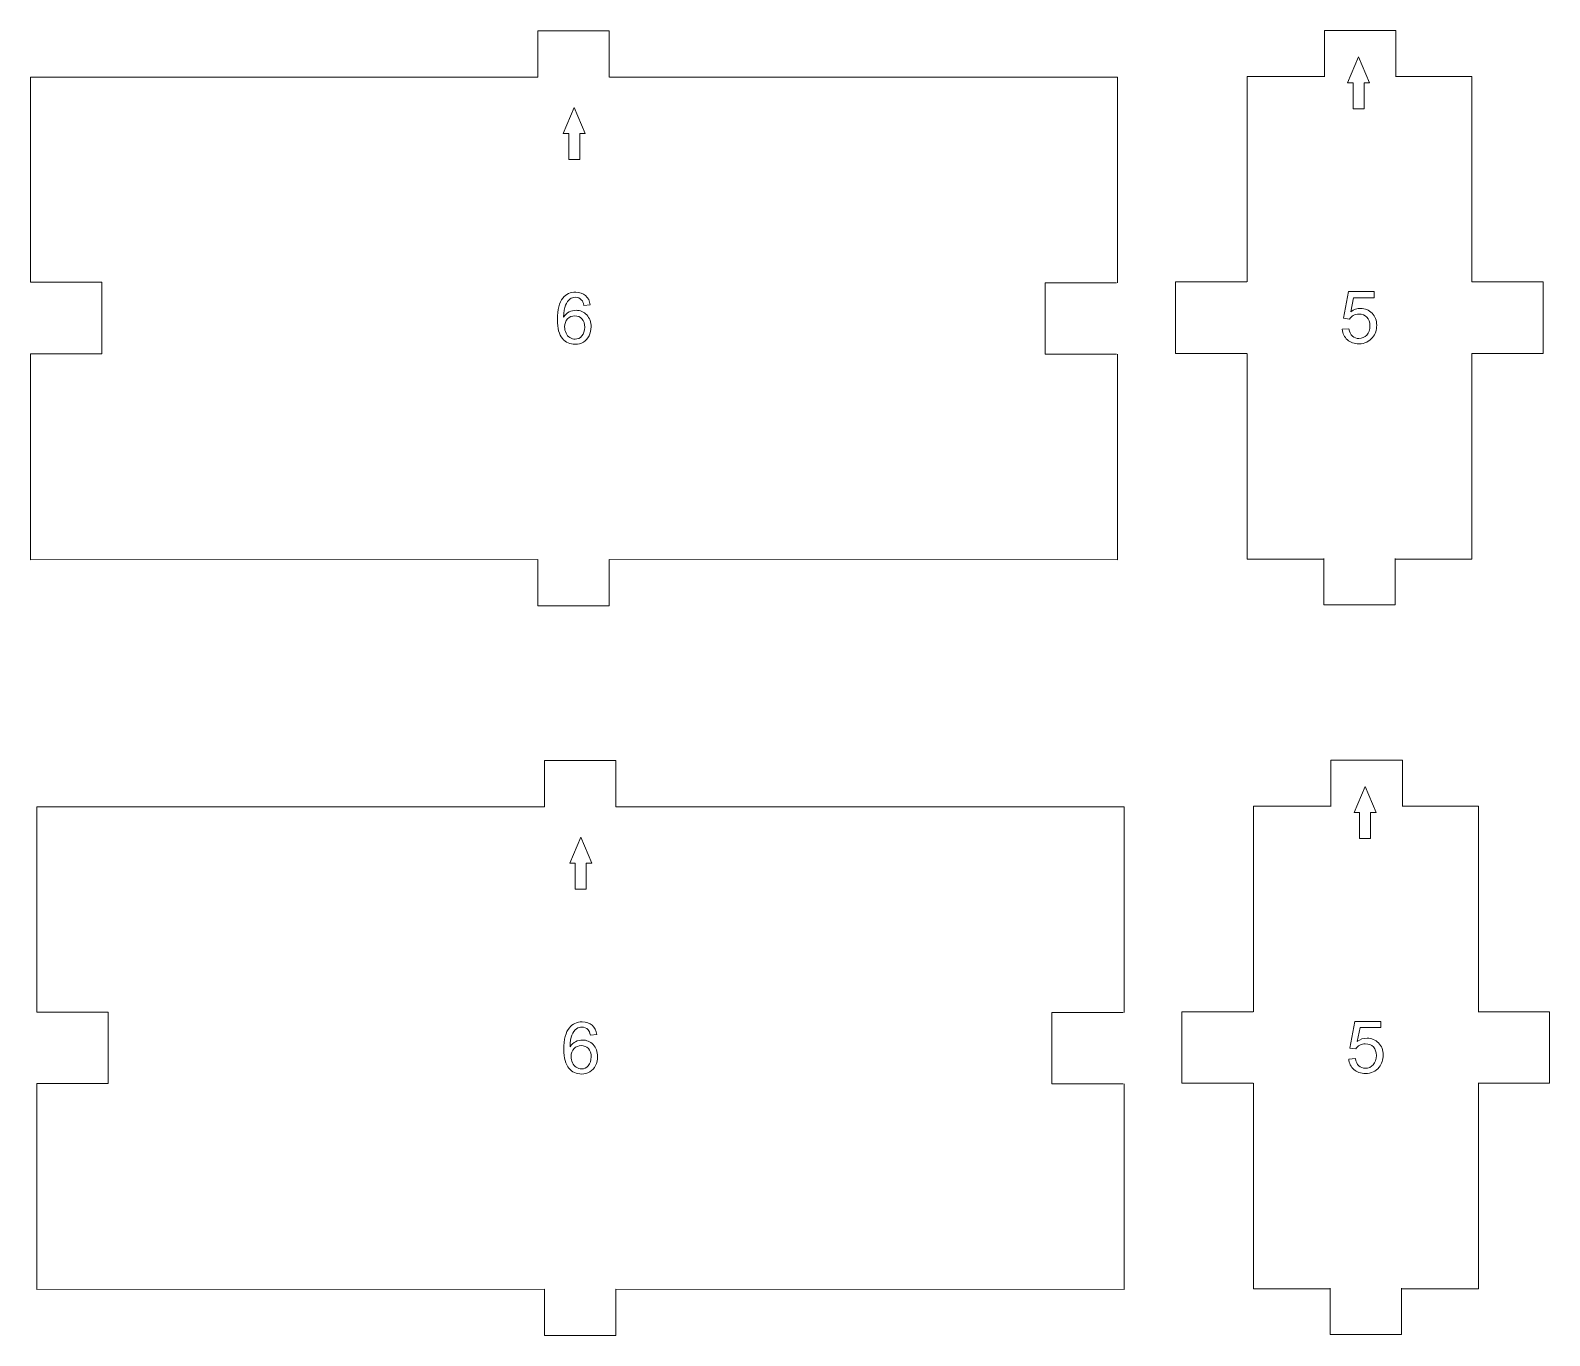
# Model space of a CAD drawing. Header units: millimetres. Extents: x -297 to 229, y 15 to 140.
# Drawn here: x -29.8 to 70.1, y 52.4 to 138.3 of the extents above; entities that cross this region are included whole.
import ezdxf

# ---------------------------------------------------------------- set-up
doc = ezdxf.new("R2010")
doc.units = ezdxf.units.MM
doc.header["$MEASUREMENT"] = 0
doc.layers.add('Layer 1', color=7, linetype='Continuous')

msp = doc.modelspace()

# ---------------------------------------------------------------- linework, layer by layer
at = {"layer": 'Layer 1', "color": 250, "lineweight": 9}
for points, knots in [([(3.5665, 135.2292), (3.5665, 135.2292), (3.5665, 138.2772), (3.5665, 138.2772), (3.5665, 138.2772), (3.5665, 138.2772), (8.2655, 138.2772), (8.2655, 138.2772), (8.2655, 138.2772), (8.2655, 138.2772), (8.2655, 135.2292), (8.2655, 135.2292)], [0, 0, 0, 0, 0.25, 0.25, 0.25, 0.25, 0.5, 0.5, 0.5, 0.5, 1, 1, 1, 1]), ([(55.3167, 135.2628), (55.3167, 135.2628), (55.3167, 138.3108), (55.3167, 138.3108), (55.3167, 138.3108), (55.3167, 138.3108), (60.0157, 138.3108), (60.0157, 138.3108), (60.0157, 138.3108), (60.0157, 138.3108), (60.0157, 135.2628), (60.0157, 135.2628)], [0, 0, 0, 0, 0.25, 0.25, 0.25, 0.25, 0.5, 0.5, 0.5, 0.5, 1, 1, 1, 1]), ([(-29.8259, 121.737), (-29.8259, 121.737), (-29.8259, 135.2292), (-29.8259, 135.2292), (-29.8259, 135.2292), (-29.8259, 135.2292), (3.5664, 135.2292), (3.5664, 135.2292)], [0, 0, 0, 0, 0.3333333, 0.3333333, 0.3333333, 0.3333333, 1, 1, 1, 1]), ([(8.2656, 135.2292), (8.2656, 135.2292), (41.7099, 135.2292), (41.7099, 135.2292), (41.7099, 135.2292), (41.7099, 135.2292), (41.7099, 121.7036), (41.7099, 121.7036)], [0, 0, 0, 0, 0.3333333, 0.3333333, 0.3333333, 0.3333333, 1, 1, 1, 1]), ([(55.3167, 135.2848), (55.3167, 135.2848), (50.2207, 135.2848), (50.2207, 135.2848), (50.2207, 135.2848), (50.2207, 135.2848), (50.2207, 121.7592), (50.2207, 121.7592)], [0, 0, 0, 0, 0.3333333, 0.3333333, 0.3333333, 0.3333333, 1, 1, 1, 1]), ([(65.0215, 121.7592), (65.0215, 121.7592), (65.0215, 135.2848), (65.0215, 135.2848), (65.0215, 135.2848), (65.0215, 135.2848), (60.0157, 135.2848), (60.0157, 135.2848)], [0, 0, 0, 0, 0.3333333, 0.3333333, 0.3333333, 0.3333333, 1, 1, 1, 1]), ([(-29.8259, 121.737), (-29.8259, 121.737), (-25.1269, 121.737), (-25.1269, 121.737), (-25.1269, 121.737), (-25.1269, 121.737), (-25.1269, 117.0382), (-25.1269, 117.0382), (-25.1269, 117.0382), (-25.1269, 117.0382), (-29.8259, 117.0382), (-29.8259, 117.0382)], [0, 0, 0, 0, 0.25, 0.25, 0.25, 0.25, 0.5, 0.5, 0.5, 0.5, 1, 1, 1, 1]), ([(41.642, 117.0046), (41.642, 117.0046), (36.943, 117.0046), (36.943, 117.0046), (36.943, 117.0046), (36.943, 117.0046), (36.943, 121.7034), (36.943, 121.7034), (36.943, 121.7034), (36.943, 121.7034), (41.642, 121.7034), (41.642, 121.7034)], [0, 0, 0, 0, 0.25, 0.25, 0.25, 0.25, 0.5, 0.5, 0.5, 0.5, 1, 1, 1, 1]), ([(50.2066, 117.0604), (50.2066, 117.0604), (45.5076, 117.0604), (45.5076, 117.0604), (45.5076, 117.0604), (45.5076, 117.0604), (45.5076, 121.7592), (45.5076, 121.7592), (45.5076, 121.7592), (45.5076, 121.7592), (50.2066, 121.7592), (50.2066, 121.7592)], [0, 0, 0, 0, 0.25, 0.25, 0.25, 0.25, 0.5, 0.5, 0.5, 0.5, 1, 1, 1, 1]), ([(65.0058, 121.7592), (65.0058, 121.7592), (69.7048, 121.7592), (69.7048, 121.7592), (69.7048, 121.7592), (69.7048, 121.7592), (69.7048, 117.0604), (69.7048, 117.0604), (69.7048, 117.0604), (69.7048, 117.0604), (65.0058, 117.0604), (65.0058, 117.0604)], [0, 0, 0, 0, 0.25, 0.25, 0.25, 0.25, 0.5, 0.5, 0.5, 0.5, 1, 1, 1, 1]), ([(3.5653, 103.5004), (3.5653, 103.5004), (-29.8259, 103.4792), (-29.8259, 103.4792), (-29.8259, 103.4792), (-29.8259, 103.4792), (-29.8259, 117.0382), (-29.8259, 117.0382)], [0, 0, 0, 0, 0.3333333, 0.3333333, 0.3333333, 0.3333333, 1, 1, 1, 1]), ([(41.7099, 117.0048), (41.7099, 117.0048), (41.7099, 103.4792), (41.7099, 103.4792), (41.7099, 103.4792), (41.7099, 103.4792), (8.2643, 103.5004), (8.2643, 103.5004)], [0, 0, 0, 0, 0.3333333, 0.3333333, 0.3333333, 0.3333333, 1, 1, 1, 1]), ([(50.2207, 117.0604), (50.2207, 117.0604), (50.2207, 103.5348), (50.2207, 103.5348), (50.2207, 103.5348), (50.2207, 103.5348), (55.2716, 103.5348), (55.2716, 103.5348)], [0, 0, 0, 0, 0.3333333, 0.3333333, 0.3333333, 0.3333333, 1, 1, 1, 1]), ([(59.9706, 103.5348), (59.9706, 103.5348), (65.0215, 103.5348), (65.0215, 103.5348), (65.0215, 103.5348), (65.0215, 103.5348), (65.0215, 117.0604), (65.0215, 117.0604)], [0, 0, 0, 0, 0.3333333, 0.3333333, 0.3333333, 0.3333333, 1, 1, 1, 1]), ([(8.2643, 103.5004), (8.2643, 103.5004), (8.2643, 100.4524), (8.2643, 100.4524), (8.2643, 100.4524), (8.2643, 100.4524), (3.5653, 100.4524), (3.5653, 100.4524), (3.5653, 100.4524), (3.5653, 100.4524), (3.5653, 103.5004), (3.5653, 103.5004)], [0, 0, 0, 0, 0.25, 0.25, 0.25, 0.25, 0.5, 0.5, 0.5, 0.5, 1, 1, 1, 1]), ([(59.9706, 103.5686), (59.9706, 103.5686), (59.9706, 100.5206), (59.9706, 100.5206), (59.9706, 100.5206), (59.9706, 100.5206), (55.2716, 100.5206), (55.2716, 100.5206), (55.2716, 100.5206), (55.2716, 100.5206), (55.2716, 103.5686), (55.2716, 103.5686)], [0, 0, 0, 0, 0.25, 0.25, 0.25, 0.25, 0.5, 0.5, 0.5, 0.5, 1, 1, 1, 1]), ([(3.9922, 87.2239), (3.9922, 87.2239), (3.9922, 90.2719), (3.9922, 90.2719), (3.9922, 90.2719), (3.9922, 90.2719), (8.6912, 90.2719), (8.6912, 90.2719), (8.6912, 90.2719), (8.6912, 90.2719), (8.6912, 87.2239), (8.6912, 87.2239)], [0, 0, 0, 0, 0.25, 0.25, 0.25, 0.25, 0.5, 0.5, 0.5, 0.5, 1, 1, 1, 1]), ([(55.7424, 87.2575), (55.7424, 87.2575), (55.7424, 90.3055), (55.7424, 90.3055), (55.7424, 90.3055), (55.7424, 90.3055), (60.4414, 90.3055), (60.4414, 90.3055), (60.4414, 90.3055), (60.4414, 90.3055), (60.4414, 87.2575), (60.4414, 87.2575)], [0, 0, 0, 0, 0.25, 0.25, 0.25, 0.25, 0.5, 0.5, 0.5, 0.5, 1, 1, 1, 1]), ([(-29.4002, 73.7317), (-29.4002, 73.7317), (-29.4002, 87.2239), (-29.4002, 87.2239), (-29.4002, 87.2239), (-29.4002, 87.2239), (3.9921, 87.2239), (3.9921, 87.2239)], [0, 0, 0, 0, 0.3333333, 0.3333333, 0.3333333, 0.3333333, 1, 1, 1, 1]), ([(8.6913, 87.2239), (8.6913, 87.2239), (42.1356, 87.2239), (42.1356, 87.2239), (42.1356, 87.2239), (42.1356, 87.2239), (42.1356, 73.6983), (42.1356, 73.6983)], [0, 0, 0, 0, 0.3333333, 0.3333333, 0.3333333, 0.3333333, 1, 1, 1, 1]), ([(55.7424, 87.2795), (55.7424, 87.2795), (50.6464, 87.2795), (50.6464, 87.2795), (50.6464, 87.2795), (50.6464, 87.2795), (50.6464, 73.7539), (50.6464, 73.7539)], [0, 0, 0, 0, 0.3333333, 0.3333333, 0.3333333, 0.3333333, 1, 1, 1, 1]), ([(65.4472, 73.7539), (65.4472, 73.7539), (65.4472, 87.2795), (65.4472, 87.2795), (65.4472, 87.2795), (65.4472, 87.2795), (60.4414, 87.2795), (60.4414, 87.2795)], [0, 0, 0, 0, 0.3333333, 0.3333333, 0.3333333, 0.3333333, 1, 1, 1, 1]), ([(-29.4002, 73.7317), (-29.4002, 73.7317), (-24.7012, 73.7317), (-24.7012, 73.7317), (-24.7012, 73.7317), (-24.7012, 73.7317), (-24.7012, 69.0329), (-24.7012, 69.0329), (-24.7012, 69.0329), (-24.7012, 69.0329), (-29.4002, 69.0329), (-29.4002, 69.0329)], [0, 0, 0, 0, 0.25, 0.25, 0.25, 0.25, 0.5, 0.5, 0.5, 0.5, 1, 1, 1, 1]), ([(42.0677, 68.9993), (42.0677, 68.9993), (37.3687, 68.9993), (37.3687, 68.9993), (37.3687, 68.9993), (37.3687, 68.9993), (37.3687, 73.6981), (37.3687, 73.6981), (37.3687, 73.6981), (37.3687, 73.6981), (42.0677, 73.6981), (42.0677, 73.6981)], [0, 0, 0, 0, 0.25, 0.25, 0.25, 0.25, 0.5, 0.5, 0.5, 0.5, 1, 1, 1, 1]), ([(50.6323, 69.0551), (50.6323, 69.0551), (45.9333, 69.0551), (45.9333, 69.0551), (45.9333, 69.0551), (45.9333, 69.0551), (45.9333, 73.7539), (45.9333, 73.7539), (45.9333, 73.7539), (45.9333, 73.7539), (50.6323, 73.7539), (50.6323, 73.7539)], [0, 0, 0, 0, 0.25, 0.25, 0.25, 0.25, 0.5, 0.5, 0.5, 0.5, 1, 1, 1, 1]), ([(65.4315, 73.7539), (65.4315, 73.7539), (70.1305, 73.7539), (70.1305, 73.7539), (70.1305, 73.7539), (70.1305, 73.7539), (70.1305, 69.0551), (70.1305, 69.0551), (70.1305, 69.0551), (70.1305, 69.0551), (65.4315, 69.0551), (65.4315, 69.0551)], [0, 0, 0, 0, 0.25, 0.25, 0.25, 0.25, 0.5, 0.5, 0.5, 0.5, 1, 1, 1, 1]), ([(3.991, 55.4951), (3.991, 55.4951), (-29.4002, 55.4739), (-29.4002, 55.4739), (-29.4002, 55.4739), (-29.4002, 55.4739), (-29.4002, 69.0329), (-29.4002, 69.0329)], [0, 0, 0, 0, 0.3333333, 0.3333333, 0.3333333, 0.3333333, 1, 1, 1, 1]), ([(42.1356, 68.9995), (42.1356, 68.9995), (42.1356, 55.4739), (42.1356, 55.4739), (42.1356, 55.4739), (42.1356, 55.4739), (8.69, 55.4951), (8.69, 55.4951)], [0, 0, 0, 0, 0.3333333, 0.3333333, 0.3333333, 0.3333333, 1, 1, 1, 1]), ([(50.6464, 69.0551), (50.6464, 69.0551), (50.6464, 55.5295), (50.6464, 55.5295), (50.6464, 55.5295), (50.6464, 55.5295), (55.6973, 55.5295), (55.6973, 55.5295)], [0, 0, 0, 0, 0.3333333, 0.3333333, 0.3333333, 0.3333333, 1, 1, 1, 1]), ([(60.3963, 55.5295), (60.3963, 55.5295), (65.4472, 55.5295), (65.4472, 55.5295), (65.4472, 55.5295), (65.4472, 55.5295), (65.4472, 69.0551), (65.4472, 69.0551)], [0, 0, 0, 0, 0.3333333, 0.3333333, 0.3333333, 0.3333333, 1, 1, 1, 1]), ([(8.69, 55.4951), (8.69, 55.4951), (8.69, 52.4471), (8.69, 52.4471), (8.69, 52.4471), (8.69, 52.4471), (3.991, 52.4471), (3.991, 52.4471), (3.991, 52.4471), (3.991, 52.4471), (3.991, 55.4951), (3.991, 55.4951)], [0, 0, 0, 0, 0.25, 0.25, 0.25, 0.25, 0.5, 0.5, 0.5, 0.5, 1, 1, 1, 1]), ([(60.3963, 55.5633), (60.3963, 55.5633), (60.3963, 52.5153), (60.3963, 52.5153), (60.3963, 52.5153), (60.3963, 52.5153), (55.6973, 52.5153), (55.6973, 52.5153), (55.6973, 52.5153), (55.6973, 52.5153), (55.6973, 55.5633), (55.6973, 55.5633)], [0, 0, 0, 0, 0.25, 0.25, 0.25, 0.25, 0.5, 0.5, 0.5, 0.5, 1, 1, 1, 1])]:
    msp.add_open_spline(points, degree=3, knots=knots, dxfattribs=at)
at = {"layer": 'Layer 1', "color": 242, "lineweight": 9}
for points, knots in [([(57.202, 133.1451), (57.202, 133.1451), (57.202, 134.8596), (57.202, 134.8596), (57.202, 134.8596), (57.202, 134.8596), (56.841, 134.8596), (56.841, 134.8596), (56.841, 134.8596), (56.841, 134.8596), (57.5629, 136.5741), (57.5629, 136.5741), (57.5629, 136.5741), (57.5629, 136.5741), (58.2848, 134.8596), (58.2848, 134.8596), (58.2848, 134.8596), (58.2848, 134.8596), (57.9238, 134.8596), (57.9238, 134.8596), (57.9238, 134.8596), (57.9238, 134.8596), (57.9238, 133.1451), (57.9238, 133.1451), (57.9238, 133.1451), (57.9238, 133.1451), (57.202, 133.1451), (57.202, 133.1451)], [0, 0, 0, 0, 0.125, 0.125, 0.125, 0.125, 0.25, 0.25, 0.25, 0.25, 0.375, 0.375, 0.375, 0.375, 0.5, 0.5, 0.5, 0.5, 0.625, 0.625, 0.625, 0.625, 0.75, 0.75, 0.75, 0.75, 1, 1, 1, 1]), ([(5.598, 129.82), (5.598, 129.82), (5.598, 131.5345), (5.598, 131.5345), (5.598, 131.5345), (5.598, 131.5345), (5.237, 131.5345), (5.237, 131.5345), (5.237, 131.5345), (5.237, 131.5345), (5.9589, 133.249), (5.9589, 133.249), (5.9589, 133.249), (5.9589, 133.249), (6.6808, 131.5345), (6.6808, 131.5345), (6.6808, 131.5345), (6.6808, 131.5345), (6.3198, 131.5345), (6.3198, 131.5345), (6.3198, 131.5345), (6.3198, 131.5345), (6.3198, 129.82), (6.3198, 129.82), (6.3198, 129.82), (6.3198, 129.82), (5.598, 129.82), (5.598, 129.82)], [0, 0, 0, 0, 0.125, 0.125, 0.125, 0.125, 0.25, 0.25, 0.25, 0.25, 0.375, 0.375, 0.375, 0.375, 0.5, 0.5, 0.5, 0.5, 0.625, 0.625, 0.625, 0.625, 0.75, 0.75, 0.75, 0.75, 1, 1, 1, 1]), ([(7.0073, 120.2535), (7.0073, 120.2535), (6.5976, 120.2214), (6.5976, 120.2214), (6.5976, 120.2214), (6.5609, 120.3832), (6.5093, 120.5013), (6.442, 120.574), (6.442, 120.574), (6.3303, 120.692), (6.1926, 120.7507), (6.0293, 120.7507), (6.0293, 120.7507), (5.8979, 120.7507), (5.783, 120.7139), (5.6837, 120.6405), (5.6837, 120.6405), (5.5539, 120.5458), (5.4515, 120.4074), (5.3764, 120.2261), (5.3764, 120.2261), (5.3021, 120.0447), (5.2631, 119.7859), (5.2599, 119.4497), (5.2599, 119.4497), (5.3592, 119.6006), (5.4804, 119.7132), (5.6243, 119.7867), (5.6243, 119.7867), (5.7674, 119.8594), (5.9182, 119.8961), (6.0754, 119.8961), (6.0754, 119.8961), (6.3505, 119.8961), (6.5844, 119.7953), (6.7774, 119.5928), (6.7774, 119.5928), (6.9706, 119.3903), (7.0675, 119.1292), (7.0675, 118.8086), (7.0675, 118.8086), (7.0675, 118.5975), (7.0214, 118.402), (6.9307, 118.2207), (6.9307, 118.2207), (6.84, 118.0401), (6.7149, 117.9009), (6.5562, 117.8047), (6.5562, 117.8047), (6.3975, 117.7086), (6.2177, 117.6609), (6.016, 117.6609), (6.016, 117.6609), (5.672, 117.6609), (5.3921, 117.7868), (5.1755, 118.0401), (5.1755, 118.0401), (4.9581, 118.2926), (4.8503, 118.7093), (4.8503, 119.2894), (4.8503, 119.2894), (4.8503, 119.9384), (4.9699, 120.4098), (5.2099, 120.7046), (5.2099, 120.7046), (5.4187, 120.961), (5.7001, 121.09), (6.055, 121.09), (6.055, 121.09), (6.3185, 121.09), (6.5351, 121.0157), (6.704, 120.8672), (6.704, 120.8672), (6.8728, 120.7194), (6.9737, 120.5146), (7.0073, 120.2535)], [0, 0, 0, 0, 0.05, 0.05, 0.05, 0.05, 0.1, 0.1, 0.1, 0.1, 0.15, 0.15, 0.15, 0.15, 0.2, 0.2, 0.2, 0.2, 0.25, 0.25, 0.25, 0.25, 0.3, 0.3, 0.3, 0.3, 0.35, 0.35, 0.35, 0.35, 0.4, 0.4, 0.4, 0.4, 0.45, 0.45, 0.45, 0.45, 0.5, 0.5, 0.5, 0.5, 0.55, 0.55, 0.55, 0.55, 0.6, 0.6, 0.6, 0.6, 0.65, 0.65, 0.65, 0.65, 0.7, 0.7, 0.7, 0.7, 0.75, 0.75, 0.75, 0.75, 0.8, 0.8, 0.8, 0.8, 0.85, 0.85, 0.85, 0.85, 0.9, 0.9, 0.9, 0.9, 1, 1, 1, 1]), ([(56.4879, 118.6486), (56.4879, 118.6486), (56.9288, 118.686), (56.9288, 118.686), (56.9288, 118.686), (56.9614, 118.4712), (57.037, 118.3104), (57.1555, 118.2022), (57.1555, 118.2022), (57.2749, 118.094), (57.4182, 118.0399), (57.586, 118.0399), (57.586, 118.0399), (57.7883, 118.0399), (57.9592, 118.1162), (58.0985, 118.2683), (58.0985, 118.2683), (58.2386, 118.4211), (58.3087, 118.6232), (58.3087, 118.8746), (58.3087, 118.8746), (58.3087, 119.1142), (58.2418, 119.3028), (58.1073, 119.4413), (58.1073, 119.4413), (57.9728, 119.5797), (57.7969, 119.6489), (57.5789, 119.6489), (57.5789, 119.6489), (57.4436, 119.6489), (57.3219, 119.6179), (57.2128, 119.5567), (57.2128, 119.5567), (57.1038, 119.4953), (57.0187, 119.4158), (56.9567, 119.3179), (56.9567, 119.3179), (56.9567, 119.3179), (56.5627, 119.3689), (56.5627, 119.3689), (56.5627, 119.3689), (56.5627, 119.3689), (56.8937, 121.1243), (56.8937, 121.1243), (56.8937, 121.1243), (56.8937, 121.1243), (58.5936, 121.1243), (58.5936, 121.1243), (58.5936, 121.1243), (58.5936, 121.1243), (58.5936, 120.7232), (58.5936, 120.7232), (58.5936, 120.7232), (58.5936, 120.7232), (57.2296, 120.7232), (57.2296, 120.7232), (57.2296, 120.7232), (57.2296, 120.7232), (57.045, 119.8049), (57.045, 119.8049), (57.045, 119.8049), (57.2502, 119.9481), (57.4659, 120.0198), (57.6911, 120.0198), (57.6911, 120.0198), (57.9896, 120.0198), (58.241, 119.9163), (58.4463, 119.7094), (58.4463, 119.7094), (58.6517, 119.5025), (58.7543, 119.2367), (58.7543, 118.9121), (58.7543, 118.9121), (58.7543, 118.6025), (58.6636, 118.3351), (58.4837, 118.1099), (58.4837, 118.1099), (58.2641, 117.8338), (57.9649, 117.6953), (57.586, 117.6953), (57.586, 117.6953), (57.2749, 117.6953), (57.0211, 117.782), (56.8245, 117.9563), (56.8245, 117.9563), (56.628, 118.1306), (56.5158, 118.3613), (56.4879, 118.6486)], [0, 0, 0, 0, 0.0434783, 0.0434783, 0.0434783, 0.0434783, 0.0869565, 0.0869565, 0.0869565, 0.0869565, 0.1304348, 0.1304348, 0.1304348, 0.1304348, 0.173913, 0.173913, 0.173913, 0.173913, 0.2173913, 0.2173913, 0.2173913, 0.2173913, 0.2608696, 0.2608696, 0.2608696, 0.2608696, 0.3043478, 0.3043478, 0.3043478, 0.3043478, 0.3478261, 0.3478261, 0.3478261, 0.3478261, 0.3913043, 0.3913043, 0.3913043, 0.3913043, 0.4347826, 0.4347826, 0.4347826, 0.4347826, 0.4782609, 0.4782609, 0.4782609, 0.4782609, 0.5217391, 0.5217391, 0.5217391, 0.5217391, 0.5652174, 0.5652174, 0.5652174, 0.5652174, 0.6086957, 0.6086957, 0.6086957, 0.6086957, 0.6521739, 0.6521739, 0.6521739, 0.6521739, 0.6956522, 0.6956522, 0.6956522, 0.6956522, 0.7391304, 0.7391304, 0.7391304, 0.7391304, 0.7826087, 0.7826087, 0.7826087, 0.7826087, 0.826087, 0.826087, 0.826087, 0.826087, 0.8695652, 0.8695652, 0.8695652, 0.8695652, 0.9130435, 0.9130435, 0.9130435, 0.9130435, 1, 1, 1, 1]), ([(5.324, 118.8063), (5.324, 118.664), (5.3546, 118.5279), (5.4147, 118.3982), (5.4147, 118.3982), (5.4749, 118.2684), (5.5594, 118.1698), (5.6673, 118.1019), (5.6673, 118.1019), (5.776, 118.0338), (5.8901, 117.9994), (6.0089, 117.9994), (6.0089, 117.9994), (6.1833, 117.9994), (6.3326, 118.0698), (6.4577, 118.2105), (6.4577, 118.2105), (6.5827, 118.3512), (6.6453, 118.542), (6.6453, 118.7828), (6.6453, 118.7828), (6.6453, 119.015), (6.5836, 119.1979), (6.46, 119.3316), (6.46, 119.3316), (6.3365, 119.4653), (6.1809, 119.5318), (5.9933, 119.5318), (5.9933, 119.5318), (5.8064, 119.5318), (5.6485, 119.4653), (5.5187, 119.3316), (5.5187, 119.3316), (5.389, 119.1979), (5.324, 119.0229), (5.324, 118.8063)], [0, 0, 0, 0, 0.1, 0.1, 0.1, 0.1, 0.2, 0.2, 0.2, 0.2, 0.3, 0.3, 0.3, 0.3, 0.4, 0.4, 0.4, 0.4, 0.5, 0.5, 0.5, 0.5, 0.6, 0.6, 0.6, 0.6, 0.7, 0.7, 0.7, 0.7, 0.8, 0.8, 0.8, 0.8, 1, 1, 1, 1]), ([(57.6277, 85.1398), (57.6277, 85.1398), (57.6277, 86.8543), (57.6277, 86.8543), (57.6277, 86.8543), (57.6277, 86.8543), (57.2667, 86.8543), (57.2667, 86.8543), (57.2667, 86.8543), (57.2667, 86.8543), (57.9886, 88.5688), (57.9886, 88.5688), (57.9886, 88.5688), (57.9886, 88.5688), (58.7105, 86.8543), (58.7105, 86.8543), (58.7105, 86.8543), (58.7105, 86.8543), (58.3495, 86.8543), (58.3495, 86.8543), (58.3495, 86.8543), (58.3495, 86.8543), (58.3495, 85.1398), (58.3495, 85.1398), (58.3495, 85.1398), (58.3495, 85.1398), (57.6277, 85.1398), (57.6277, 85.1398)], [0, 0, 0, 0, 0.125, 0.125, 0.125, 0.125, 0.25, 0.25, 0.25, 0.25, 0.375, 0.375, 0.375, 0.375, 0.5, 0.5, 0.5, 0.5, 0.625, 0.625, 0.625, 0.625, 0.75, 0.75, 0.75, 0.75, 1, 1, 1, 1]), ([(6.0237, 81.8147), (6.0237, 81.8147), (6.0237, 83.5292), (6.0237, 83.5292), (6.0237, 83.5292), (6.0237, 83.5292), (5.6627, 83.5292), (5.6627, 83.5292), (5.6627, 83.5292), (5.6627, 83.5292), (6.3846, 85.2437), (6.3846, 85.2437), (6.3846, 85.2437), (6.3846, 85.2437), (7.1065, 83.5292), (7.1065, 83.5292), (7.1065, 83.5292), (7.1065, 83.5292), (6.7455, 83.5292), (6.7455, 83.5292), (6.7455, 83.5292), (6.7455, 83.5292), (6.7455, 81.8147), (6.7455, 81.8147), (6.7455, 81.8147), (6.7455, 81.8147), (6.0237, 81.8147), (6.0237, 81.8147)], [0, 0, 0, 0, 0.125, 0.125, 0.125, 0.125, 0.25, 0.25, 0.25, 0.25, 0.375, 0.375, 0.375, 0.375, 0.5, 0.5, 0.5, 0.5, 0.625, 0.625, 0.625, 0.625, 0.75, 0.75, 0.75, 0.75, 1, 1, 1, 1]), ([(7.433, 72.2482), (7.433, 72.2482), (7.0233, 72.2161), (7.0233, 72.2161), (7.0233, 72.2161), (6.9866, 72.3779), (6.935, 72.496), (6.8677, 72.5687), (6.8677, 72.5687), (6.756, 72.6867), (6.6183, 72.7454), (6.455, 72.7454), (6.455, 72.7454), (6.3236, 72.7454), (6.2087, 72.7086), (6.1094, 72.6352), (6.1094, 72.6352), (5.9796, 72.5405), (5.8772, 72.4021), (5.8021, 72.2208), (5.8021, 72.2208), (5.7278, 72.0394), (5.6888, 71.7806), (5.6856, 71.4444), (5.6856, 71.4444), (5.7849, 71.5953), (5.9061, 71.7079), (6.05, 71.7814), (6.05, 71.7814), (6.1931, 71.8541), (6.3439, 71.8908), (6.5011, 71.8908), (6.5011, 71.8908), (6.7762, 71.8908), (7.0101, 71.79), (7.2031, 71.5875), (7.2031, 71.5875), (7.3963, 71.385), (7.4932, 71.1239), (7.4932, 70.8033), (7.4932, 70.8033), (7.4932, 70.5922), (7.4471, 70.3967), (7.3564, 70.2154), (7.3564, 70.2154), (7.2657, 70.0348), (7.1406, 69.8956), (6.9819, 69.7994), (6.9819, 69.7994), (6.8232, 69.7033), (6.6434, 69.6556), (6.4417, 69.6556), (6.4417, 69.6556), (6.0977, 69.6556), (5.8178, 69.7815), (5.6012, 70.0348), (5.6012, 70.0348), (5.3838, 70.2873), (5.276, 70.704), (5.276, 71.2841), (5.276, 71.2841), (5.276, 71.9331), (5.3956, 72.4045), (5.6356, 72.6993), (5.6356, 72.6993), (5.8444, 72.9557), (6.1258, 73.0847), (6.4807, 73.0847), (6.4807, 73.0847), (6.7442, 73.0847), (6.9608, 73.0104), (7.1297, 72.8619), (7.1297, 72.8619), (7.2985, 72.7141), (7.3994, 72.5093), (7.433, 72.2482)], [0, 0, 0, 0, 0.05, 0.05, 0.05, 0.05, 0.1, 0.1, 0.1, 0.1, 0.15, 0.15, 0.15, 0.15, 0.2, 0.2, 0.2, 0.2, 0.25, 0.25, 0.25, 0.25, 0.3, 0.3, 0.3, 0.3, 0.35, 0.35, 0.35, 0.35, 0.4, 0.4, 0.4, 0.4, 0.45, 0.45, 0.45, 0.45, 0.5, 0.5, 0.5, 0.5, 0.55, 0.55, 0.55, 0.55, 0.6, 0.6, 0.6, 0.6, 0.65, 0.65, 0.65, 0.65, 0.7, 0.7, 0.7, 0.7, 0.75, 0.75, 0.75, 0.75, 0.8, 0.8, 0.8, 0.8, 0.85, 0.85, 0.85, 0.85, 0.9, 0.9, 0.9, 0.9, 1, 1, 1, 1]), ([(56.9136, 70.6433), (56.9136, 70.6433), (57.3545, 70.6807), (57.3545, 70.6807), (57.3545, 70.6807), (57.3871, 70.4659), (57.4627, 70.3051), (57.5812, 70.1969), (57.5812, 70.1969), (57.7006, 70.0887), (57.8439, 70.0346), (58.0117, 70.0346), (58.0117, 70.0346), (58.214, 70.0346), (58.3849, 70.1109), (58.5242, 70.263), (58.5242, 70.263), (58.6643, 70.4158), (58.7344, 70.6179), (58.7344, 70.8693), (58.7344, 70.8693), (58.7344, 71.1089), (58.6675, 71.2975), (58.533, 71.436), (58.533, 71.436), (58.3985, 71.5744), (58.2226, 71.6436), (58.0046, 71.6436), (58.0046, 71.6436), (57.8693, 71.6436), (57.7476, 71.6126), (57.6385, 71.5514), (57.6385, 71.5514), (57.5295, 71.49), (57.4444, 71.4105), (57.3824, 71.3126), (57.3824, 71.3126), (57.3824, 71.3126), (56.9884, 71.3636), (56.9884, 71.3636), (56.9884, 71.3636), (56.9884, 71.3636), (57.3194, 73.119), (57.3194, 73.119), (57.3194, 73.119), (57.3194, 73.119), (59.0193, 73.119), (59.0193, 73.119), (59.0193, 73.119), (59.0193, 73.119), (59.0193, 72.7179), (59.0193, 72.7179), (59.0193, 72.7179), (59.0193, 72.7179), (57.6553, 72.7179), (57.6553, 72.7179), (57.6553, 72.7179), (57.6553, 72.7179), (57.4707, 71.7996), (57.4707, 71.7996), (57.4707, 71.7996), (57.6759, 71.9428), (57.8916, 72.0145), (58.1168, 72.0145), (58.1168, 72.0145), (58.4153, 72.0145), (58.6667, 71.911), (58.872, 71.7041), (58.872, 71.7041), (59.0774, 71.4972), (59.18, 71.2314), (59.18, 70.9068), (59.18, 70.9068), (59.18, 70.5972), (59.0893, 70.3298), (58.9094, 70.1046), (58.9094, 70.1046), (58.6898, 69.8285), (58.3906, 69.69), (58.0117, 69.69), (58.0117, 69.69), (57.7006, 69.69), (57.4468, 69.7767), (57.2502, 69.951), (57.2502, 69.951), (57.0537, 70.1253), (56.9415, 70.356), (56.9136, 70.6433)], [0, 0, 0, 0, 0.0434783, 0.0434783, 0.0434783, 0.0434783, 0.0869565, 0.0869565, 0.0869565, 0.0869565, 0.1304348, 0.1304348, 0.1304348, 0.1304348, 0.173913, 0.173913, 0.173913, 0.173913, 0.2173913, 0.2173913, 0.2173913, 0.2173913, 0.2608696, 0.2608696, 0.2608696, 0.2608696, 0.3043478, 0.3043478, 0.3043478, 0.3043478, 0.3478261, 0.3478261, 0.3478261, 0.3478261, 0.3913043, 0.3913043, 0.3913043, 0.3913043, 0.4347826, 0.4347826, 0.4347826, 0.4347826, 0.4782609, 0.4782609, 0.4782609, 0.4782609, 0.5217391, 0.5217391, 0.5217391, 0.5217391, 0.5652174, 0.5652174, 0.5652174, 0.5652174, 0.6086957, 0.6086957, 0.6086957, 0.6086957, 0.6521739, 0.6521739, 0.6521739, 0.6521739, 0.6956522, 0.6956522, 0.6956522, 0.6956522, 0.7391304, 0.7391304, 0.7391304, 0.7391304, 0.7826087, 0.7826087, 0.7826087, 0.7826087, 0.826087, 0.826087, 0.826087, 0.826087, 0.8695652, 0.8695652, 0.8695652, 0.8695652, 0.9130435, 0.9130435, 0.9130435, 0.9130435, 1, 1, 1, 1]), ([(5.7497, 70.801), (5.7497, 70.6587), (5.7803, 70.5226), (5.8404, 70.3929), (5.8404, 70.3929), (5.9006, 70.2631), (5.9851, 70.1645), (6.093, 70.0966), (6.093, 70.0966), (6.2017, 70.0285), (6.3158, 69.9941), (6.4346, 69.9941), (6.4346, 69.9941), (6.609, 69.9941), (6.7583, 70.0645), (6.8834, 70.2052), (6.8834, 70.2052), (7.0084, 70.3459), (7.071, 70.5367), (7.071, 70.7775), (7.071, 70.7775), (7.071, 71.0097), (7.0093, 71.1926), (6.8857, 71.3263), (6.8857, 71.3263), (6.7622, 71.46), (6.6066, 71.5265), (6.419, 71.5265), (6.419, 71.5265), (6.2321, 71.5265), (6.0742, 71.46), (5.9444, 71.3263), (5.9444, 71.3263), (5.8147, 71.1926), (5.7497, 71.0176), (5.7497, 70.801)], [0, 0, 0, 0, 0.1, 0.1, 0.1, 0.1, 0.2, 0.2, 0.2, 0.2, 0.3, 0.3, 0.3, 0.3, 0.4, 0.4, 0.4, 0.4, 0.5, 0.5, 0.5, 0.5, 0.6, 0.6, 0.6, 0.6, 0.7, 0.7, 0.7, 0.7, 0.8, 0.8, 0.8, 0.8, 1, 1, 1, 1])]:
    msp.add_open_spline(points, degree=3, knots=knots, dxfattribs=at)

doc.saveas('drawing.dxf')
